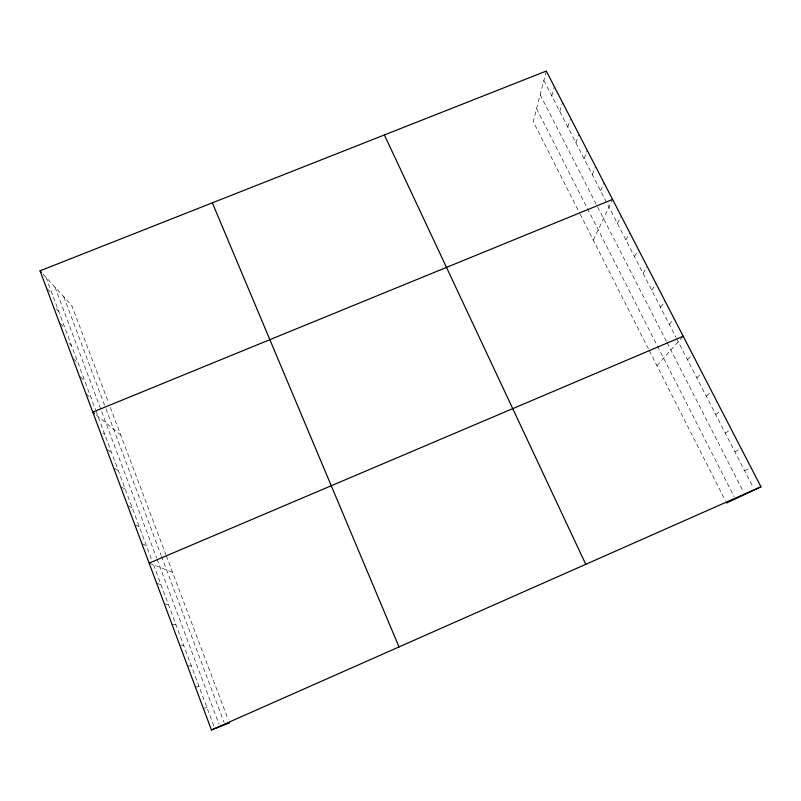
<?xml version="1.0" encoding="UTF-8"?>
<svg xmlns="http://www.w3.org/2000/svg" width="801" height="801" viewBox="0 0 801 801"><rect width="100%" height="100%" fill="white"/><g stroke="black" fill="none" stroke-linecap="round" stroke-linejoin="round"><path stroke-width="0.6" stroke-dasharray="4 3" d="M546.292 71.059L533.256 121.632L579.614 213.096M551.779 95.91L554.352 86.678M559.759 111.429L562.482 102.418M567.809 127.059L570.312 119.369M575.919 142.818L578.923 134.258M584.079 158.698L587.233 150.368M592.319 174.698L595.614 166.598M600.61 190.818L604.064 182.958M593.311 240.12L612.575 199.449M617.401 223.439L621.165 216.07M625.891 239.94L629.816 232.831M634.442 256.58L638.527 249.712M643.073 273.341L647.318 266.743M651.764 290.242L656.179 283.904M660.525 307.274L665.11 301.206M669.366 324.445L674.122 318.648M656.92 365.646L683.193 336.23M687.518 359.729L692.625 354.493M696.84 377.852L702.137 372.916M706.252 396.135L711.739 391.499M715.734 414.568L721.411 410.232M725.295 433.151L731.163 429.136M734.938 451.894L741.005 448.2M744.67 470.798L750.938 467.424M203.374 708.424L206.918 707.513M195.414 687.098L199.089 686.587M187.534 665.971L191.329 665.851M180.696 645.095L183.639 645.286M171.975 624.279L176.02 624.91M164.295 603.714L168.47 604.715M156.686 583.328L160.981 584.7M149.146 563.123L172.545 572.274M141.887 543.689L146.413 545.751M135.619 524.895L139.324 526.808M128.51 505.842L132.295 508.024M121.462 486.958L125.336 489.401M114.463 468.235L118.418 470.928M107.534 449.661L111.569 452.605M103.059 433.111L104.771 434.432M96.28 414.978L120.681 434.953M86.007 393.952L91.344 398.538M80.18 376.74L84.706 380.805M73.392 358.788L78.128 363.213M69.196 343.429L71.599 345.762M60.235 323.544L65.131 328.46M56.22 308.715L58.703 311.289M47.299 288.881L52.335 294.247M43.034 274.082L71.86 305.652L108.205 401.902M543.859 80.511L676.044 337.421M676.595 338.503L753.381 487.749M540.184 94.758L666.532 341.606M667.063 342.668L743.628 492.265M536.59 108.716L656.89 344.991M657.451 346.082L734.187 496.78M580.154 214.167L648.76 349.546M649.311 350.628L725.426 500.815M110.278 407.389L165.887 554.642M166.298 555.754L228.155 719.558M63.77 296.791L105.512 407.669M105.932 408.79L161.081 555.263M161.502 556.395L224.06 722.522M54.989 287.179L156.676 558.147M157.116 559.308L219.063 724.374M46.017 277.346L95.519 409.712M95.94 410.823L151.449 559.228M153.552 564.845L213.987 726.407"/><path stroke-width="1.2" d="M726.537 503.018L760.95 486.818L546.292 71.059L40.05 270.818L211.404 729.941L229.446 722.983M211.404 729.941L760.95 486.818M149.146 563.123L683.193 336.23M612.575 199.449L92.786 412.125L94.538 413.556M40.05 270.818L41.542 272.45M384.37 134.948L585.761 564.325M212.335 202.833L399.028 646.938"/></g></svg>
